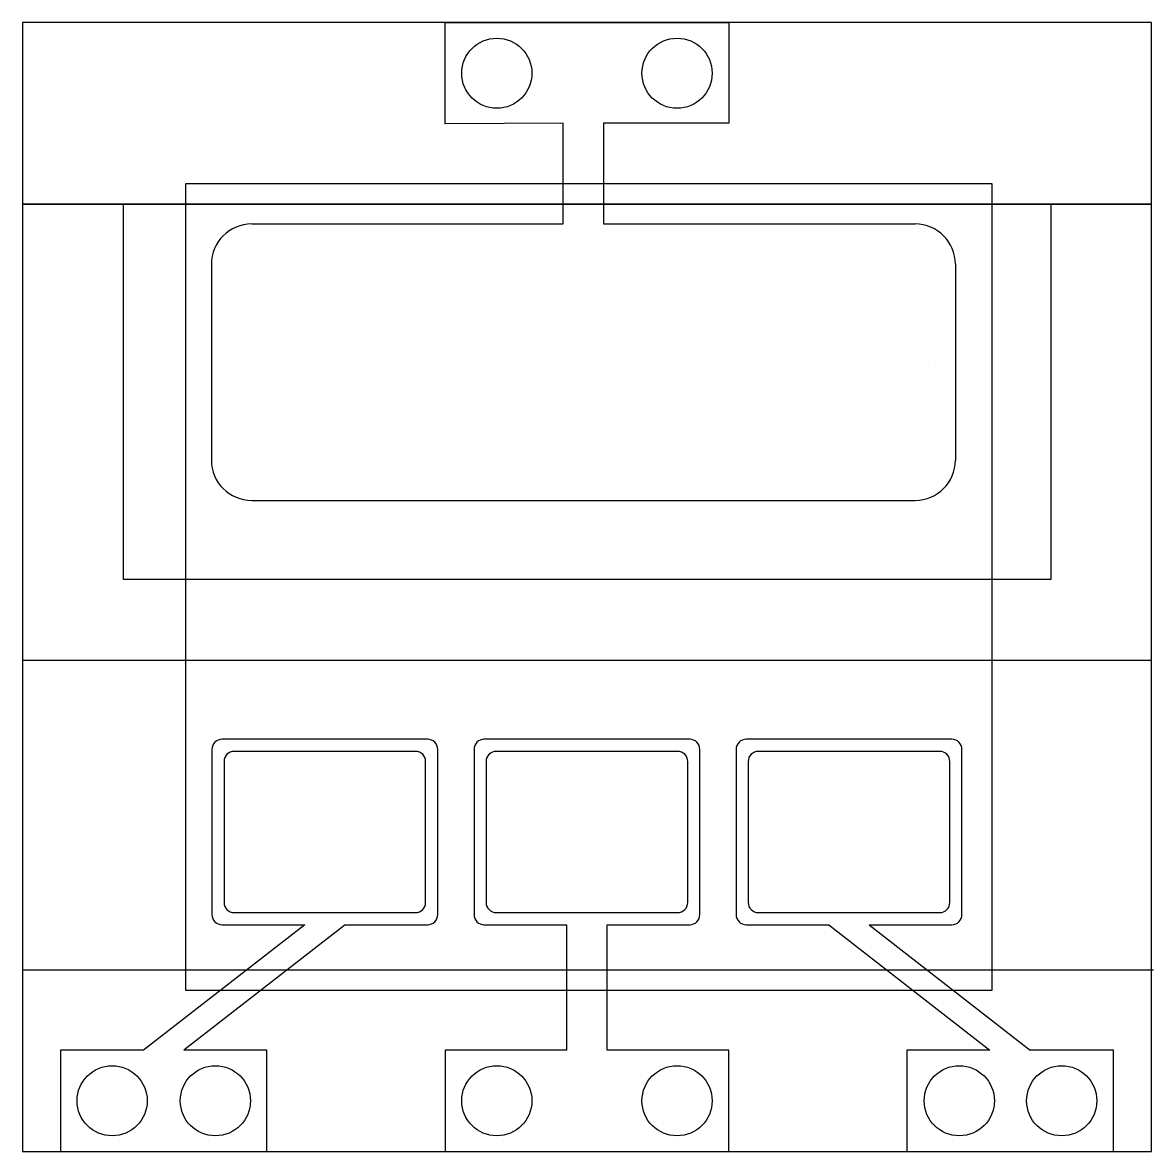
# Model space of a CAD drawing. Header units: millimetres. Extents: x 1240 to 1268, y 2324 to 2509.
# Drawn here: x 1239.8 to 1267.85, y 2324.09 to 2352.09 of the extents above.
import ezdxf

# ---------------------------------------------------------------- set-up
doc = ezdxf.new("R2010")
doc.units = ezdxf.units.MM
for name, color, linetype in [('active_layer', 1, 'Continuous'), ('pin_contacts', 6, 'Continuous'), ('safety_border', 3, 'Continuous'), ('upd_evap', 4, 'Continuous'), ('upd_pixels', 2, 'Continuous')]:
    doc.layers.add(name, color=color, linetype=linetype)

# ---------------------------------------------------------------- blocks, each defined once
blk = doc.blocks.new('*U30')
at = {"layer": 'upd_evap'}
blk.add_lwpolyline([(0.5, -2.3), (2.55, -2.3, 0.414214), (2.8, -2.05), (2.8, 2.05, 0.414214), (2.55, 2.3), (-2.55, 2.3, 0.414214), (-2.8, 2.05), (-2.8, -2.05, 0.414214), (-2.55, -2.3), (-0.5, -2.3)], format="xyb", dxfattribs=at)
at = {"layer": 'upd_pixels'}
blk.add_lwpolyline([(-2.25, -2), (2.25, -2, 0.414214), (2.5, -1.75), (2.5, 1.75, 0.414214), (2.25, 2), (-2.25, 2, 0.414214), (-2.5, 1.75), (-2.5, -1.75, 0.414214)], format="xyb", close=True, dxfattribs=at)
blk = doc.blocks.new('*U32')
at = {"layer": 'upd_evap', "color": 0, "linetype": 'ByBlock', "lineweight": -2, "transparency": 16777216}
for p in [(0, 0), (6.5, 0), (13, 0)]:
    blk.add_blockref('*U30', p, dxfattribs=at)

msp = doc.modelspace()

# ---------------------------------------------------------------- linework, layer by layer
for p, q in [((1267.804, 2352.085), (1239.804, 2352.085)), ((1239.804, 2352.085), (1239.804, 2324.085)), ((1267.804, 2324.085), (1267.804, 2352.085)), ((1262.438, 2343.662), (1262.438, 2343.662)), ((1239.804, 2324.085), (1267.804, 2324.085))]:
    msp.add_line(p, q)
at = {"color": 1}
for p, q in [((1239.804, 2347.585), (1267.804, 2347.585)), ((1239.847, 2328.585), (1267.847, 2328.585))]:
    msp.add_line(p, q, dxfattribs=at)
at = {"layer": 'active_layer', "color": 1}
msp.add_lwpolyline([(1239.803, 2347.585), (1239.804, 2328.585), (1267.804, 2328.585), (1267.804, 2347.585)], close=True, dxfattribs=at)
at = {"layer": 'pin_contacts'}
for centre in [(1251.564, 2350.829), (1256.034, 2350.829), (1242.024, 2325.341), (1244.584, 2325.341), (1251.564, 2325.341), (1256.034, 2325.341), (1263.034, 2325.341), (1265.574, 2325.341)]:
    msp.add_circle(centre, 0.87, dxfattribs=at)
at = {"layer": 'safety_border'}
msp.add_lwpolyline([(1243.847, 2328.085), (1263.847, 2328.085), (1263.847, 2348.085), (1243.847, 2348.085)], close=True, dxfattribs=at)
at = {"layer": 'upd_evap'}
for p, q in [((1250.284, 2349.573), (1250.284, 2352.085)), ((1250.284, 2352.085), (1257.314, 2352.085)), ((1257.314, 2352.085), (1257.314, 2349.588)), ((1258.03, 2352.085), (1258.03, 2352.085)), ((1253.212, 2349.588), (1250.284, 2349.573)), ((1253.212, 2347.091), (1253.212, 2349.588)), ((1257.314, 2349.588), (1254.212, 2349.588)), ((1254.212, 2349.588), (1254.212, 2347.091)), ((1242.303, 2347.585), (1239.803, 2347.585)), ((1239.803, 2347.585), (1239.803, 2336.27)), ((1242.303, 2338.27), (1242.303, 2347.585)), ((1267.804, 2347.585), (1265.304, 2347.585)), ((1265.304, 2347.585), (1265.304, 2338.27)), ((1267.804, 2336.27), (1267.804, 2347.585)), ((1245.486, 2347.091), (1253.212, 2347.091)), ((1254.212, 2347.091), (1261.938, 2347.091)), ((1244.486, 2346.091), (1244.486, 2341.232)), ((1262.938, 2346.091), (1262.938, 2341.232)), ((1245.486, 2340.232), (1261.938, 2340.232)), ((1265.304, 2338.27), (1242.303, 2338.27)), ((1239.804, 2336.27), (1267.804, 2336.27)), ((1246.799, 2329.708), (1242.804, 2326.597)), ((1247.799, 2329.708), (1243.804, 2326.597)), ((1253.299, 2326.597), (1253.299, 2329.708)), ((1254.299, 2326.597), (1254.299, 2329.708)), ((1259.799, 2329.708), (1263.794, 2326.597)), ((1260.799, 2329.708), (1264.794, 2326.597)), ((1242.804, 2326.597), (1240.744, 2326.597)), ((1240.744, 2326.597), (1240.744, 2324.085)), ((1245.864, 2326.597), (1243.804, 2326.597)), ((1245.864, 2324.085), (1245.864, 2326.597)), ((1253.299, 2326.597), (1250.284, 2326.597)), ((1250.284, 2326.597), (1250.284, 2324.085)), ((1257.314, 2326.597), (1254.299, 2326.597)), ((1257.314, 2324.085), (1257.314, 2326.597)), ((1263.794, 2326.597), (1261.734, 2326.597)), ((1261.734, 2326.597), (1261.734, 2324.085)), ((1266.854, 2326.597), (1264.794, 2326.597)), ((1266.854, 2324.085), (1266.854, 2326.597)), ((1240.744, 2324.085), (1245.864, 2324.085)), ((1250.284, 2324.085), (1257.314, 2324.085)), ((1261.734, 2324.085), (1266.854, 2324.085))]:
    msp.add_line(p, q, dxfattribs=at)
for centre, start, end in [((1245.486, 2346.091), 90, 180), ((1261.938, 2346.091), 0, 90), ((1245.486, 2341.232), 180, 270), ((1261.938, 2341.232), 270, 0)]:
    msp.add_arc(centre, 1, start, end, dxfattribs=at)
at = {"layer": 'upd_pixels'}
msp.add_line((1245.864, 2325.341), (1245.864, 2325.341), dxfattribs=at)

# ---------------------------------------------------------------- block references
at = {"layer": 'upd_evap'}
msp.add_blockref('*U32', (1247.299, 2332.008), dxfattribs=at)

doc.saveas('drawing.dxf')
